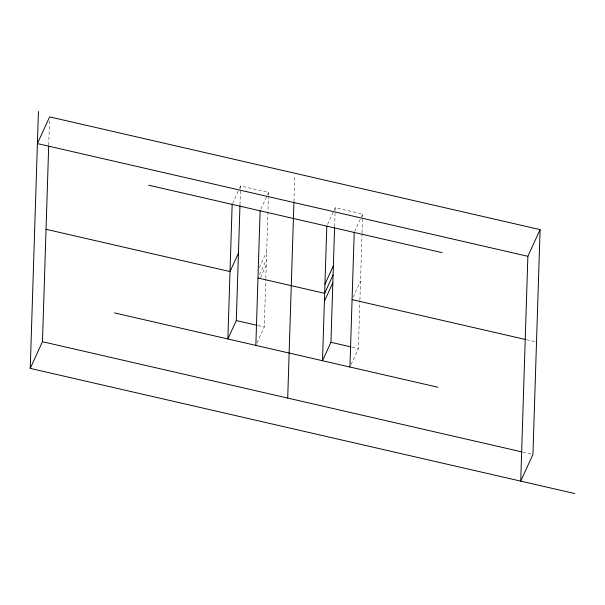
<?xml version="1.0" encoding="UTF-8"?>
<svg xmlns="http://www.w3.org/2000/svg" width="605" height="605" viewBox="0 0 605 605"><rect width="100%" height="100%" fill="white"/><g stroke="black" fill="none" stroke-linecap="round" stroke-linejoin="round"><path stroke-width="0.45" stroke-dasharray="3.02 2.27" d="M48.718 145.223L49.504 120.66M239.988 204.649L240.465 189.713M240.495 188.783L240.578 185.985L268.552 192.413L268.461 195.241M256.989 342.884L264.264 326.987L265.792 279.117M265.822 278.179L268.431 196.179M293.954 201.51L294.794 175.132M334.625 226.474L335.102 211.485M335.132 210.548L335.223 207.734L362.645 214.034L362.554 216.832M351.082 364.512L358.364 348.616L359.877 300.882M359.907 299.944L362.017 233.636M362.047 232.698L362.524 217.77M232.539 203.552L239.051 189.327M239.429 188.488L240.578 185.985M260.884 209.141L267.017 195.755M267.402 194.916L268.552 192.413M259.379 267.697L266.661 251.801M259.515 274.662L266.412 259.605M260.49 277.589L266.238 265.035M327.562 224.47L333.688 211.077M334.073 210.245L335.223 207.734M354.598 231.609L362.645 214.034M353.229 297.123L360.504 281.227M526.426 339.707L535.599 341.817M257.949 325.535L264.264 326.987M351.966 347.149L358.364 348.616M522.833 452.117L532.022 454.226"/><path stroke-width="0.91" d="M574.75 493.544L30.25 368.4L38.425 111.456M30.25 368.4L42.471 341.712L48.687 146.168M232.154 204.384L227.873 338.966L236.298 320.559L239.958 205.579M255.839 345.394L260.12 210.812M287.708 398.075L293.924 202.456M326.798 226.141L322.51 360.724L330.943 342.317L334.595 227.412M349.932 367.023L354.212 232.441M527.87 256.301L520.723 481.126L532.937 454.438L540.091 229.613L49.625 116.886L37.404 143.574L527.87 256.301L540.091 229.613M238.446 253.177L230.013 271.584L46.048 229.295M324.945 284.237L333.37 265.829M333.083 274.927L324.658 293.334L257.987 278.013M324.409 301.199L332.833 282.792M148.664 185.198L442.172 252.656M352.08 299.634L525.503 339.496M236.298 320.559L257.049 325.331M330.943 342.317L351.051 346.937M114.511 312.914L437.891 387.238M42.471 341.712L521.918 451.905"/></g></svg>
